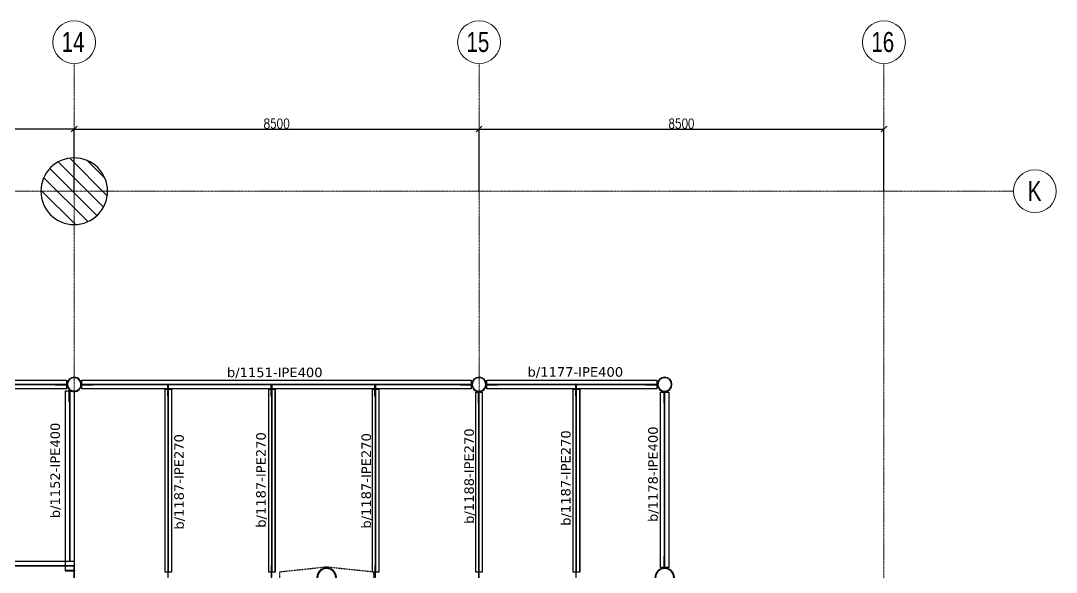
# Model space of a CAD drawing. Header units: millimetres. Extents: x -3691 to 88708, y -21236 to 36560.
# Drawn here: x 66966 to 88708, y 24970 to 36560 of the extents above; entities that cross this region are included whole.
import ezdxf
from ezdxf.enums import TextEntityAlignment as Align

# ---------------------------------------------------------------- set-up
doc = ezdxf.new("R2010")
doc.units = ezdxf.units.MM
doc.linetypes.add('DXK_LINE_DOT2', pattern=[3.9198, 1.9599, -1.9599])
doc.linetypes.add('Grid Line', pattern=[3.33375, 1.905, -0.47625, 0.47625, -0.47625])
for name, color, linetype in [('A_ALMA', 255, 'Continuous'), ('COTAS', 8, 'Continuous'), ('P-PLATINA', 6, 'Continuous')]:
    doc.layers.add(name, color=color, linetype=linetype)
for name, color, linetype, lineweight in [('E_COLUMNAS', 1, 'Continuous', 18), ('E_COLUMNAS-1', 1, 'Continuous', 25), ('E_COLUMNAS-3', 1, 'Continuous', 35), ('E_EJES', 8, 'Continuous', 9), ('E_EJES-1', 8, 'Grid Line', 9), ('E_MUROS-1', 2, 'Continuous', 35), ('E_TEXTO', 3, 'Continuous', 9), ('E_VIGAS-1', 5, 'Continuous', 25), ('E_VIGAS-2', 5, 'Continuous', 25), ('S-COLS-HDLN-2', 52, 'Continuous', 9)]:
    doc.layers.add(name, color=color, linetype=linetype, lineweight=lineweight)
doc.styles.add('CNI_COTAS', font='romans.shx', dxfattribs={"width": 0.8})
doc.styles.add('Swis721 LtCn BT_1', font='swisscl.ttf', dxfattribs={"height": 0.42})
doc.styles.add('VERDANA', font='verdana.ttf')
doc.dimstyles.new('1.5', dxfattribs={"dimscale": 0, "dimtxt": 200, "dimasz": 120, "dimexe": 4, "dimexo": 4, "dimgap": 15, "dimtad": 1, "dimdec": 0, "dimzin": 4, "dimdsep": 46, "dimtxsty": 'CNI_COTAS', "dimblk": 'OBLIQUE', "dimcen": -0.09, "dimclrd": 256, "dimclrt": 3, "dimadec": 0, "dimazin": 0, "dimtfac": 1, "dimtdec": 0, "dimtmove": 2, "dimatfit": 0, "dimldrblk": 'OBLIQUE', "dimfxl": 0.05, "dimtolj": 1, "dimtzin": 0, "dimarcsym": 0})

# ---------------------------------------------------------------- blocks, each defined once
blk = doc.blocks.new('EST_SCM_COLUMNA-METALICA-SECCION-CIRCULAR - EST_SCM_COLUMNA-TUBULAR-CIRCULAR_PTEØ_16__e_12_7mm-V25-_18_00m_N_E_-NIVEL-5 DOC')
at = {"layer": 'E_COLUMNAS-1'}
for radius, start, end in [(0.203, 0, 180), (0.203, 180, 0), (0.191, 0, 180), (0.191, 180, 0)]:
    blk.add_arc((0, 0), radius, start, end, dxfattribs=at)
blk = doc.blocks.new('EST_SCM_COLUMNA-METALICA-SECCION-CIRCULAR - EST_SCM_COLUMNA-TUBULAR-CIRCULAR_PTEØ_12__e_10_3mm-V40-_18_00m_N_E_-NIVEL-5 DOC')
at = {"layer": 'S-COLS-HDLN-2'}
h = blk.add_hatch(dxfattribs=at)
h.set_pattern_fill('FP_25', color=256, style=0, pattern_type=2)
h.set_pattern_definition([(315, (-6.162, 162.103), (0.15909903, 0.15909903), [])])
h.paths.add_polyline_path([(0.02, 0.151), (-0.022, 0.151), (-0.067, 0.136), (-0.1, 0.115), (-0.128, 0.082), (-0.147, 0.037), (-0.152, 0), (-0.146, -0.043), (-0.128, -0.082), (-0.1, -0.115), (-0.059, -0.14), (-0.02, -0.151), (0.022, -0.151), (0.063, -0.139), (0.1, -0.115), (0.131, -0.077), (0.146, -0.041), (0.152, 0.006), (0.144, 0.048), (0.128, 0.082), (0.1, 0.115), (0.059, 0.14), (0.02, 0.151)])
h.paths.add_polyline_path([(-0.02, 0.141), (0.022, 0.14), (0.063, 0.127), (0.093, 0.107), (0.12, 0.077), (0.136, 0.04), (0.141, -0.006), (0.135, -0.043), (0.12, -0.077), (0.093, -0.107), (0.059, -0.129), (0.02, -0.141), (-0.02, -0.141), (-0.059, -0.129), (-0.093, -0.107), (-0.12, -0.077), (-0.136, -0.04), (-0.142, 0.002), (-0.136, 0.04), (-0.12, 0.077), (-0.093, 0.107), (-0.059, 0.129), (-0.027, 0.139)])
at = {"layer": 'E_COLUMNAS-1'}
for radius, start, end in [(0.152, 0, 180), (0.152, 180, 0), (0.142, 360, 180), (0.142, 180, 360)]:
    blk.add_arc((0, 0), radius, start, end, dxfattribs=at)
blk = doc.blocks.new('EST_SCM_COLUMNA-METALICA-SECCION-CIRCULAR - EST_SCM_COLUMNA-TUBULAR-CIRCULAR_PTEØ_12__e_10_3mm-V41-_18_00m_N_E_-NIVEL-5 DOC')
at = {"layer": 'S-COLS-HDLN-2'}
h = blk.add_hatch(dxfattribs=at)
h.set_pattern_fill('FP_26', color=256, style=0, pattern_type=2)
h.set_pattern_definition([(315, (-14.662, 162.103), (0.15909903, 0.15909903), [])])
h.paths.add_polyline_path([(0, 0.151), (-0.022, 0.151), (-0.063, 0.139), (-0.1, 0.115), (-0.128, 0.082), (-0.146, 0.041), (-0.152, 0), (-0.144, -0.048), (-0.128, -0.082), (-0.1, -0.115), (-0.059, -0.14), (-0.02, -0.151), (0.022, -0.151), (0.063, -0.139), (0.1, -0.115), (0.131, -0.077), (0.147, -0.037), (0.152, 0.002), (0.146, 0.043), (0.128, 0.082), (0.1, 0.115), (0.059, 0.14), (0.02, 0.151)])
h.paths.add_polyline_path([(0.02, 0.141), (0.063, 0.127), (0.093, 0.107), (0.12, 0.077), (0.136, 0.04), (0.142, 0), (0.135, -0.043), (0.12, -0.077), (0.093, -0.107), (0.059, -0.129), (0.02, -0.141), (-0.02, -0.141), (-0.059, -0.129), (-0.093, -0.107), (-0.12, -0.077), (-0.136, -0.04), (-0.142, 0.002), (-0.136, 0.04), (-0.12, 0.077), (-0.093, 0.107), (-0.059, 0.129), (-0.02, 0.141), (0, 0.141)])
at = {"layer": 'E_COLUMNAS-1'}
for radius, start, end in [(0.152, 0, 180), (0.152, 180, 0), (0.142, 360, 180), (0.142, 180, 360)]:
    blk.add_arc((0, 0), radius, start, end, dxfattribs=at)
blk = doc.blocks.new('EST_SCM_COLUMNA-METALICA-SECCION-CIRCULAR - EST_SCM_COLUMNA-TUBULAR-CIRCULAR_PTEØ_12__e_10_3mm-V48-_18_00m_N_E_-NIVEL-5 DOC')
at = {"layer": 'S-COLS-HDLN-2'}
h = blk.add_hatch(dxfattribs=at)
h.set_pattern_fill('FP_35', color=256, style=0, pattern_type=2)
h.set_pattern_definition([(315, (-2.264, 162.103), (0.15909903, 0.15909903), [])])
h.paths.add_polyline_path([(0.022, 0.151), (-0.022, 0.151), (-0.063, 0.139), (-0.1, 0.115), (-0.128, 0.082), (-0.146, 0.043), (-0.152, 0), (-0.146, -0.043), (-0.128, -0.082), (-0.1, -0.115), (-0.059, -0.14), (-0.02, -0.151), (0.022, -0.151), (0.068, -0.136), (0.101, -0.114), (0.131, -0.077), (0.147, -0.037), (0.152, 0.002), (0.146, 0.043), (0.128, 0.082), (0.1, 0.115), (0.059, 0.14), (0.046, 0.144)])
h.paths.add_polyline_path([(0.02, 0.141), (0.063, 0.127), (0.093, 0.107), (0.12, 0.077), (0.136, 0.04), (0.142, 0), (0.135, -0.043), (0.12, -0.077), (0.093, -0.107), (0.059, -0.129), (0.02, -0.141), (-0.02, -0.141), (-0.059, -0.129), (-0.093, -0.107), (-0.12, -0.077), (-0.136, -0.04), (-0.142, 0.002), (-0.136, 0.04), (-0.12, 0.077), (-0.09, 0.109), (-0.054, 0.131), (-0.019, 0.141), (0.019, 0.141)])
at = {"layer": 'E_COLUMNAS-1'}
for radius, start, end in [(0.152, 0, 180), (0.152, 180, 0), (0.142, 360, 180), (0.142, 180, 360)]:
    blk.add_arc((0, 0), radius, start, end, dxfattribs=at)
blk = doc.blocks.new('EST_SCM_COLUMNA-METALICA-SECCION-CIRCULAR - EST_SCM_COLUMNA-TUBULAR-CIRCULAR_PTEØ_16__e_12_7mm-2810865-_18_00m_N_E_-NIVEL-5 DOC')
at = {"layer": 'S-COLS-HDLN-2'}
h = blk.add_hatch(dxfattribs=at)
h.set_pattern_fill('FP_36', color=256, style=0, pattern_type=2)
h.set_pattern_definition([(315, (-2.264, 158.043), (0.15909903, 0.15909903), [])])
h.paths.add_polyline_path([(0, 0.202), (-0.024, 0.202), (-0.072, 0.19), (-0.115, 0.167), (-0.152, 0.135), (-0.182, 0.089), (-0.198, 0.046), (-0.203, 0), (-0.197, -0.049), (-0.18, -0.094), (-0.152, -0.135), (-0.115, -0.167), (-0.068, -0.191), (-0.023, -0.202), (0.024, -0.202), (0.072, -0.19), (0.115, -0.167), (0.152, -0.135), (0.182, -0.089), (0.198, -0.046), (0.203, 0), (0.197, 0.05), (0.18, 0.094), (0.152, 0.135), (0.115, 0.167), (0.068, 0.191), (0.023, 0.202)])
h.paths.add_polyline_path([(0.023, 0.189), (0.072, 0.176), (0.108, 0.157), (0.143, 0.126), (0.169, 0.089), (0.185, 0.046), (0.191, 0), (0.184, -0.049), (0.165, -0.094), (0.143, -0.126), (0.108, -0.157), (0.068, -0.178), (0.023, -0.189), (-0.024, -0.189), (-0.068, -0.178), (-0.108, -0.157), (-0.144, -0.124), (-0.169, -0.089), (-0.185, -0.046), (-0.19, 0), (-0.185, 0.046), (-0.169, 0.089), (-0.143, 0.126), (-0.107, 0.157), (-0.068, 0.178), (-0.023, 0.189), (0, 0.189)])
at = {"layer": 'E_COLUMNAS-1'}
for radius, start, end in [(0.203, 0, 180), (0.203, 180, 0), (0.191, 360, 180), (0.191, 180, 360)]:
    blk.add_arc((0, 0), radius, start, end, dxfattribs=at)
blk = doc.blocks.new('Grid - CNI_NOMBRE EJES-372759-_18_00m_N_E_-NIVEL-5 DOC')
at = {"layer": 'E_EJES'}
blk.add_circle((0, 0), 0.003, dxfattribs=at)
blk = doc.blocks.new('Part-72226993-2798 - 1511')
at = {"color": 253, "linetype": 'DXK_LINE_DOT2'}
for p, q in [((94740, 14426), (95723, 14530)), ((94740, 14176), (94740, 14426)), ((95723, 14530), (96706, 14426)), ((96706, 14426), (96706, 14176)), ((95723, 14074), (94740, 14176)), ((96706, 14176), (95723, 14074))]:
    blk.add_line(p, q, dxfattribs=at)
for start, end in [(80, 260), (260, 80)]:
    blk.add_arc((95723, 14302), 206, start, end, dxfattribs=at)
blk = doc.blocks.new('_Oblique')
at = {"color": 0, "linetype": 'ByBlock', "lineweight": -2}
blk.add_line((-0.5, -0.5), (0.5, 0.5), dxfattribs=at)
blk = doc.blocks.new('*D96')
at = {"layer": 'COTAS', "color": 0, "lineweight": -2, "transparency": 16777216}
for p, q in [((59589, 32981), (59589, 34290)), ((68089, 32981), (68089, 34290))]:
    blk.add_line(p, q, dxfattribs=at)
at = {"layer": 'COTAS', "lineweight": -2, "transparency": 16777216}
blk.add_line((59589, 34286), (68089, 34286), dxfattribs=at)
at = {"layer": 'Defpoints', "color": 0, "transparency": 16777216}
for p in [(68089, 34286), (59589, 32977), (68089, 32977)]:
    blk.add_point(p, dxfattribs=at)
at = {"layer": 'COTAS', "lineweight": -2, "transparency": 16777216, "xscale": 120, "yscale": 120, "zscale": 120, "rotation": 180}
blk.add_blockref('_Oblique', (59589, 34286), dxfattribs=at)
at = {"layer": 'COTAS', "lineweight": -2, "transparency": 16777216, "xscale": 120, "yscale": 120, "zscale": 120}
blk.add_blockref('_Oblique', (68089, 34286), dxfattribs=at)
at = {"layer": 'COTAS', "color": 3, "transparency": 16777216, "insert": (63839, 34401), "char_height": 200, "attachment_point": 5, "style": 'CNI_COTAS'}
blk.add_mtext('\\A1;8500', dxfattribs=at)
blk = doc.blocks.new('*D97')
at = {"layer": 'COTAS', "color": 0, "lineweight": -2, "transparency": 16777216}
for p, q in [((68089, 32981), (68089, 34286)), ((76589, 32981), (76589, 34286))]:
    blk.add_line(p, q, dxfattribs=at)
at = {"layer": 'COTAS', "lineweight": -2, "transparency": 16777216}
blk.add_line((68089, 34282), (76589, 34282), dxfattribs=at)
at = {"layer": 'Defpoints', "color": 0, "transparency": 16777216}
for p in [(76589, 34282), (68089, 32977), (76589, 32977)]:
    blk.add_point(p, dxfattribs=at)
at = {"layer": 'COTAS', "lineweight": -2, "transparency": 16777216, "xscale": 120, "yscale": 120, "zscale": 120, "rotation": 180}
blk.add_blockref('_Oblique', (68089, 34282), dxfattribs=at)
at = {"layer": 'COTAS', "lineweight": -2, "transparency": 16777216, "xscale": 120, "yscale": 120, "zscale": 120}
blk.add_blockref('_Oblique', (76589, 34282), dxfattribs=at)
at = {"layer": 'COTAS', "color": 3, "transparency": 16777216, "insert": (72339, 34397), "char_height": 200, "attachment_point": 5, "style": 'CNI_COTAS'}
blk.add_mtext('\\A1;8500', dxfattribs=at)
blk = doc.blocks.new('*D98')
at = {"layer": 'COTAS', "color": 0, "lineweight": -2, "transparency": 16777216}
for p, q in [((76589, 32981), (76589, 34286)), ((85089, 32981), (85089, 34286))]:
    blk.add_line(p, q, dxfattribs=at)
at = {"layer": 'COTAS', "lineweight": -2, "transparency": 16777216}
blk.add_line((76589, 34282), (85089, 34282), dxfattribs=at)
at = {"layer": 'Defpoints', "color": 0, "transparency": 16777216}
for p in [(85089, 34282), (76589, 32977), (85089, 32977)]:
    blk.add_point(p, dxfattribs=at)
at = {"layer": 'COTAS', "lineweight": -2, "transparency": 16777216, "xscale": 120, "yscale": 120, "zscale": 120, "rotation": 180}
blk.add_blockref('_Oblique', (76589, 34282), dxfattribs=at)
at = {"layer": 'COTAS', "lineweight": -2, "transparency": 16777216, "xscale": 120, "yscale": 120, "zscale": 120}
blk.add_blockref('_Oblique', (85089, 34282), dxfattribs=at)
at = {"layer": 'COTAS', "color": 3, "transparency": 16777216, "insert": (80839, 34397), "char_height": 200, "attachment_point": 5, "style": 'CNI_COTAS'}
blk.add_mtext('\\A1;8500', dxfattribs=at)

msp = doc.modelspace()

# ---------------------------------------------------------------- hatches: boundary and pattern name
at = {"layer": 'E_COLUMNAS'}
h = msp.add_hatch(dxfattribs=at)
h.set_pattern_fill('FP_4', color=256, scale=1000, style=0, pattern_type=2)
h.set_pattern_definition([(135, (82751.26, -133185.52), (-159.09903, -159.09903), [])])
h.paths.add_polyline_path([(68089.2, 32276.9), (68180.5, 32282.9), (68270.3, 32300.8), (68357, 32330.2), (68439.2, 32370.7), (68515.3, 32421.6), (68584.1, 32481.9), (68644.5, 32550.8), (68695.4, 32626.9), (68735.9, 32709), (68765.3, 32795.7), (68783.2, 32885.5), (68789.2, 32976.9), (68783.2, 33068.3), (68765.3, 33158.1), (68735.9, 33244.8), (68695.4, 33326.9), (68644.5, 33403), (68584.1, 33471.9), (68515.3, 33532.2), (68428.1, 33588.6), (68357, 33623.6), (68270.3, 33653), (68180.5, 33670.9), (68089.2, 33676.9), (67997.8, 33670.9), (67908, 33653), (67821.3, 33623.6), (67739.2, 33583.1), (67663, 33532.2), (67594.2, 33471.9), (67533.8, 33403), (67482.9, 33326.9), (67442.5, 33244.8), (67413, 33158.1), (67395.2, 33068.3), (67389.2, 32976.9), (67395.2, 32885.5), (67413, 32795.7), (67442.5, 32709), (67482.9, 32626.9), (67533.8, 32550.8), (67594.2, 32481.9), (67663, 32421.6), (67739.2, 32370.7), (67821.3, 32330.2), (67908, 32300.8), (67997.8, 32282.9)])

# ---------------------------------------------------------------- linework, layer by layer
at = {"layer": 'A_ALMA'}
for p, q in [((59689.2, 28921.3), (67927, 28921.3)), ((68251.8, 28921.3), (76426.5, 28921.3)), ((76751.4, 28921.3), (80324.4, 28921.3)), ((59689.2, 28912.7), (67927, 28912.7)), ((67995.1, 25217.1), (67995.1, 28784.1)), ((68003.7, 25217.1), (68003.7, 28784.1)), ((68251.8, 28912.7), (76426.5, 28912.7)), ((70062.9, 24972.1), (70062.9, 28817)), ((70071.5, 24972.1), (70071.5, 28817)), ((72237.9, 24972.1), (72237.9, 28817)), ((72246.5, 24972.1), (72246.5, 28817)), ((74412.9, 24972.1), (74412.9, 28817)), ((74421.5, 24972.1), (74421.5, 28817)), ((76584.9, 24972.1), (76584.9, 28754.6)), ((76593.5, 24972.1), (76593.5, 28754.6)), ((76751.4, 28912.7), (80324.4, 28912.7)), ((78629.7, 24972.1), (78629.7, 28817)), ((78638.3, 24972.1), (78638.3, 28817)), ((80482.5, 25070.3), (80482.5, 28754.6)), ((80491.1, 25070.3), (80491.1, 28754.6))]:
    msp.add_line(p, q, dxfattribs=at)
at = {"layer": 'E_COLUMNAS-1'}
for start, end in [(0, 180), (180, 0)]:
    msp.add_arc((68089.2, 32976.9), 700, start, end, dxfattribs=at)
at = {"layer": 'E_EJES-1'}
for p, q in [((68089.2, 5380), (68089.2, 35660)), ((76589.2, 5380), (76589.2, 35660)), ((85089.2, 5380), (85089.2, 35660)), ((-2791, 32976.9), (87807.9, 32976.9))]:
    msp.add_line(p, q, dxfattribs=at)
at = {"layer": 'E_MUROS-1'}
msp.add_lwpolyline([(68089.4, 25107.1), (68089.4, 24607.1), (64389.4, 24607.1), (64389.4, 15847.1), (68089.4, 15847.1), (68089.4, 15347.1), (59589.4, 15347.1), (59589.4, 15847.1), (63989.4, 15847.1), (63989.4, 24607.1), (59589.4, 24607.1), (59589.4, 25107.1)], close=True, dxfattribs=at)
at = {"layer": 'E_VIGAS-1', "color": 30, "true_color": 0xf26722}
msp.add_lwpolyline([(68089.4, 15247.1), (59589.2, 15247.1), (59589.2, 15256.8), (46480.4, 16002.1), (38928.9, 16002.1), (38928.9, 16004.8), (25186.7, 15226.1), (25185.5, 15247), (18280.2, 15247), (17089.4, 15247), (17089.4, 24607), (17089.4, 25107), (17089.4, 25207), (25207.7, 25207), (25208.9, 25229.2), (38861.2, 24452.1), (46031.1, 24452.1), (59751.9, 25207.1), (68089.4, 25207.1)], close=True, dxfattribs=at)
at = {"layer": 'E_VIGAS-2'}
for p, q in [((72174.7, 24982.1), (72174.7, 28807)), ((72309.7, 24982.1), (72309.7, 28807)), ((78566.5, 24982.1), (78566.5, 28807)), ((78701.5, 24982.1), (78701.5, 28807)), ((68089.4, 25207.1), (68089.4, 25107.1))]:
    msp.add_line(p, q, dxfattribs=at)
at = {"layer": 'E_VIGAS-2', "color": 8}
for points in [[(59689.2, 29007), (67927, 29007), (67927, 28827), (59689.2, 28827)], [(68251.8, 29007), (76426.5, 29007), (76426.5, 28827), (68251.8, 28827)], [(76751.4, 29007), (80324.4, 29007.1), (80324.4, 28827.1), (76751.4, 28827)], [(68089.4, 28784.1), (68089.4, 25007.1), (67909.4, 25007.1), (67909.4, 28784.1)], [(70134.7, 28817), (70134.7, 24972.1), (69999.7, 24972.1), (69999.7, 28817)], [(72309.7, 28817), (72309.7, 24972.1), (72174.7, 24972.1), (72174.7, 28817)], [(74484.7, 28817), (74484.7, 24972.1), (74349.7, 24972.1), (74349.7, 28817)], [(76656.5, 28754.6), (76656.2, 24972.1), (76521.2, 24972.1), (76521.5, 28754.6)], [(78701.5, 28817), (78701.5, 24972.1), (78566.5, 24972.1), (78566.5, 28817)], [(80576.8, 28754.6), (80576.8, 25070.3), (80396.8, 25070.3), (80396.8, 28754.6)], [(67899.4, 25001), (68099.4, 25001), (68099.4, 25007), (67899.4, 25007)]]:
    msp.add_lwpolyline(points, close=True, dxfattribs=at)
at = {"layer": 'P-PLATINA'}
for points in [[(67692.9, 28902.7), (67692.9, 28912.7), (67936.9, 28912.7), (67936.9, 28902.7)], [(67985.1, 28797.3), (67995.1, 28797.3), (67995.1, 28553.3), (67985.1, 28553.3)], [(68241.6, 28902.7), (68241.6, 28912.7), (68485.6, 28912.7), (68485.6, 28902.7)], [(70052.9, 28912.7), (70062.9, 28912.7), (70062.9, 28668.7), (70052.9, 28668.7)], [(72227.9, 28912.7), (72237.9, 28912.7), (72237.9, 28668.7), (72227.9, 28668.7)], [(74402.9, 28912.7), (74412.9, 28912.7), (74412.9, 28668.7), (74402.9, 28668.7)], [(76192.6, 28902.7), (76192.6, 28912.7), (76436.6, 28912.7), (76436.6, 28902.7)], [(76574.9, 28764.6), (76584.9, 28764.6), (76584.9, 28520.6), (76574.9, 28520.6)], [(76741.3, 28902.7), (76741.3, 28912.7), (76985.3, 28912.7), (76985.3, 28902.7)], [(78619.7, 28912.7), (78629.7, 28912.7), (78629.7, 28668.7), (78619.7, 28668.7)], [(80090.5, 28902.7), (80090.5, 28912.7), (80334.5, 28912.8), (80334.5, 28902.8)], [(80472.7, 28764.7), (80482.7, 28764.7), (80482.7, 28520.7), (80472.7, 28520.7)], [(80472.5, 25304.3), (80482.5, 25304.3), (80482.5, 25060.3), (80472.5, 25060.3)], [(70052.9, 24862.7), (70062.9, 24862.7), (70062.9, 25106.7), (70052.9, 25106.7)], [(72227.9, 24862.7), (72237.9, 24862.7), (72237.9, 25106.7), (72227.9, 25106.7)], [(74402.9, 24862.7), (74412.9, 24862.7), (74412.9, 25106.7), (74402.9, 25106.7)], [(76574.9, 24862.7), (76584.9, 24862.7), (76584.9, 25106.7), (76574.9, 25106.7)], [(78619.7, 24862.7), (78629.7, 24862.7), (78629.7, 25106.7), (78619.7, 25106.7)]]:
    msp.add_lwpolyline(points, close=True, dxfattribs=at)

# ---------------------------------------------------------------- block references
msp.add_blockref('Part-72226993-2798 - 1511', (-22334.2, 10555.1))
at = {"layer": 'E_COLUMNAS-1', "xscale": 1000.000000001404, "yscale": 1000.000000001404, "zscale": 1000.000000001404, "rotation": 269.9999999999997}
msp.add_blockref('EST_SCM_COLUMNA-METALICA-SECCION-CIRCULAR - EST_SCM_COLUMNA-TUBULAR-CIRCULAR_PTEØ_16__e_12_7mm-V25-_18_00m_N_E_-NIVEL-5 DOC', (73389.1, 24857.1), dxfattribs=at)
at = {"layer": 'E_COLUMNAS-3', "xscale": 1000.000000001404, "yscale": 1000.000000001404, "zscale": 1000.000000001404, "rotation": 180}
for name, p in [('EST_SCM_COLUMNA-METALICA-SECCION-CIRCULAR - EST_SCM_COLUMNA-TUBULAR-CIRCULAR_PTEØ_12__e_10_3mm-V41-_18_00m_N_E_-NIVEL-5 DOC', (68089.4, 28917)), ('EST_SCM_COLUMNA-METALICA-SECCION-CIRCULAR - EST_SCM_COLUMNA-TUBULAR-CIRCULAR_PTEØ_12__e_10_3mm-V40-_18_00m_N_E_-NIVEL-5 DOC', (76589, 28917)), ('EST_SCM_COLUMNA-METALICA-SECCION-CIRCULAR - EST_SCM_COLUMNA-TUBULAR-CIRCULAR_PTEØ_12__e_10_3mm-V48-_18_00m_N_E_-NIVEL-5 DOC', (80486.8, 28917)), ('EST_SCM_COLUMNA-METALICA-SECCION-CIRCULAR - EST_SCM_COLUMNA-TUBULAR-CIRCULAR_PTEØ_16__e_12_7mm-2810865-_18_00m_N_E_-NIVEL-5 DOC', (80486.8, 24857.1))]:
    msp.add_blockref(name, p, dxfattribs=at)
at = {"layer": 'E_EJES', "xscale": 150000.0000002105, "yscale": 150000.0000002105, "zscale": 150000.0000002105}
for p in [(68089.2, 36110), (76589.2, 36110), (85089.2, 36110)]:
    msp.add_blockref('Grid - CNI_NOMBRE EJES-372759-_18_00m_N_E_-NIVEL-5 DOC', p, dxfattribs=at)
at = {"layer": 'E_EJES', "xscale": 150000.0000002105, "yscale": 150000.0000002105, "zscale": 150000.0000002105, "rotation": 269.9999999999995}
msp.add_blockref('Grid - CNI_NOMBRE EJES-372759-_18_00m_N_E_-NIVEL-5 DOC', (88257.9, 32976.9), dxfattribs=at)

# ---------------------------------------------------------------- texts
at = {"layer": 'E_EJES', "char_height": 420, "attachment_point": 1, "style": 'Swis721 LtCn BT_1'}
for s, insert, width in [('14', (67825.7, 36322.6), 625.316), ('15', (76325.7, 36322.6), 625.316), ('16', (84825.7, 36322.6), 625.316), ('K', (88110.1, 33193.6), 336.709)]:
    msp.add_mtext(s, dxfattribs=dict(at, insert=insert, width=width))
at = {"layer": 'E_TEXTO', "style": 'VERDANA'}
for s, p in [('b/1151-IPE400', (72300, 29070)), ('b/1177-IPE400', (78610, 29080))]:
    msp.add_text(s, height=200, dxfattribs=at).set_placement(p, align=Align.CENTER)
for s, p in [('b/1152-IPE400', (67790, 27110)), ('b/1187-IPE270', (70390, 26870)), ('b/1187-IPE270', (72110, 26910)), ('b/1187-IPE270', (74320, 26890)), ('b/1188-IPE270', (76480, 26990)), ('b/1187-IPE270', (78510, 26950)), ('b/1178-IPE400', (80340, 27030))]:
    msp.add_text(s, height=200, rotation=90, dxfattribs=at).set_placement(p, align=Align.CENTER)

# ---------------------------------------------------------------- dimensions: what is measured, and where the dimension line sits
at = {"layer": 'COTAS'}
for base, p1, p2, picture, middle in [((68089.2, 34286.5), (59589.2, 32976.9), (68089.2, 32976.9), '*D96', (63839.2, 34401.5)), ((76589.2, 34282.5), (68089.2, 32976.9), (76589.2, 32976.9), '*D97', (72339.2, 34397.5)), ((85089.2, 34282.5), (76589.2, 32976.9), (85089.2, 32976.9), '*D98', (80839.2, 34397.5))]:
    dim = msp.add_linear_dim(base=base, p1=p1, p2=p2, dimstyle='1.5', override={"dimscale": 1}, dxfattribs=at)
    dim.commit()
    dim.dimension.update_dxf_attribs({"geometry": picture, "text_midpoint": middle})

doc.saveas('drawing.dxf')
